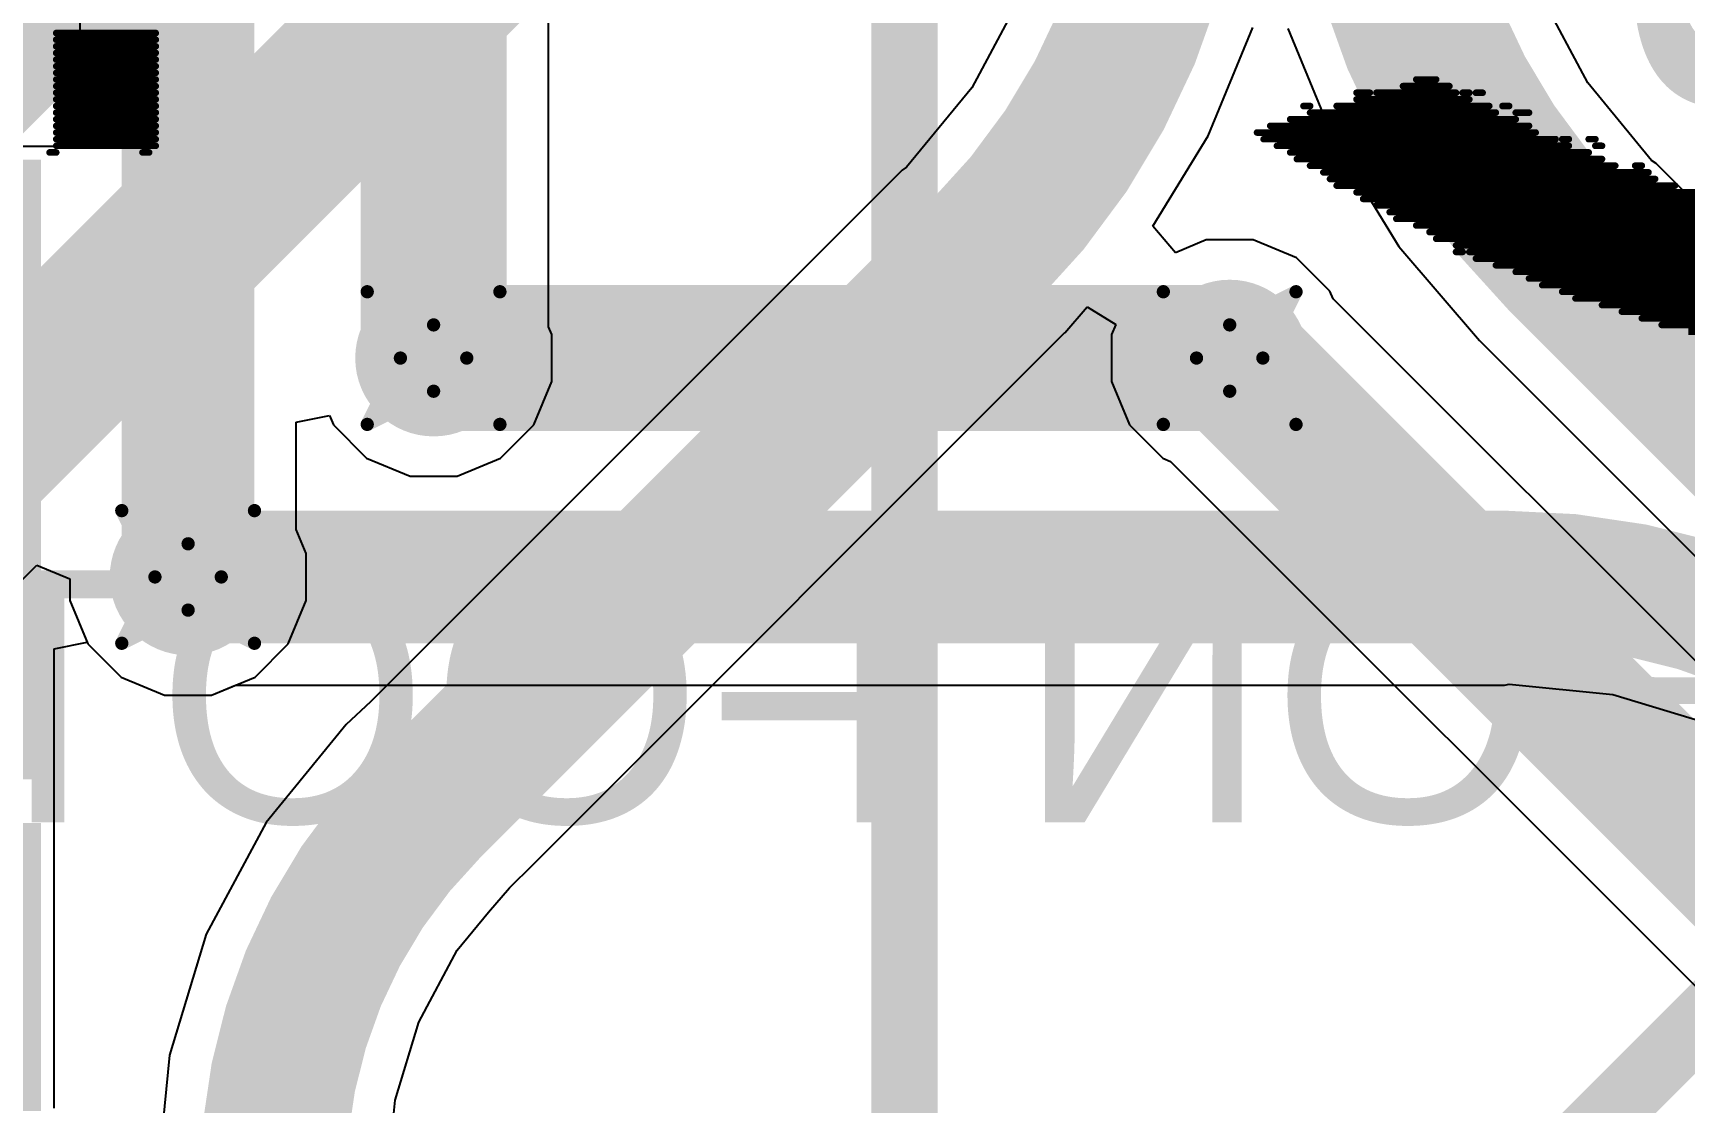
# Model space of a CAD drawing. Header units: inches. Extents: x -0.9 to 13.3, y -2.2 to 2.7.
# Drawn here: x 0.9619 to 1.2109, y -0.6574 to -0.496 of the extents above; entities that cross this region are included whole.
import ezdxf

# ---------------------------------------------------------------- set-up
doc = ezdxf.new("R2010")
doc.units = ezdxf.units.IN
doc.header["$MEASUREMENT"] = 0
for name, color, linetype in [('Board Outline', 216, 'Continuous'), ('Bottom Layer', 5, 'Continuous'), ('Bottom Overlay', 54, 'Continuous'), ('Dimension', 6, 'Continuous'), ('Drill Drawing', 1, 'Continuous'), ('Top Layer', 1, 'Continuous'), ('Top Overlay', 2, 'Continuous'), ('Top Solder', 216, 'Continuous'), ('Via Holes', 16, 'Continuous')]:
    doc.layers.add(name, color=color, linetype=linetype)
doc.styles.add('Arial', font='', dxfattribs={"height": 0.2})
doc.styles.add('Arial_Bold', font='', dxfattribs={"height": 0.2})
doc.styles.get('Arial').set_extended_font_data('Arial')
doc.styles.get('Arial_Bold').set_extended_font_data('Arial', bold=True)

# ---------------------------------------------------------------- blocks, each defined once
blk = doc.blocks.new('38_SMD_M______16')
at = {"layer": 'Top Solder'}
for points in [[(0.10348, -0.38313), (0.10348, -0.31608), (0.14691, -0.31608), (0.14691, -0.38313)], [(0.15348, -0.38313), (0.15348, -0.31608), (0.19691, -0.31608), (0.19691, -0.38313)], [(0.20348, -0.38313), (0.20348, -0.31608), (0.24691, -0.31608), (0.24691, -0.38313)]]:
    blk.add_hatch(color=216, dxfattribs=at).paths.add_polyline_path(points)

msp = doc.modelspace()

# ---------------------------------------------------------------- hatches: boundary and pattern name
at = {"layer": 'Bottom Layer'}
h = msp.add_hatch(color=5, dxfattribs=at)
edge = h.paths.add_edge_path()
edge.add_arc((1.02228, -0.54505), 0.01181, 0, 360)
h = msp.add_hatch(color=5, dxfattribs=at)
edge = h.paths.add_edge_path()
edge.add_arc((1.14228, -0.54505), 0.01181, 0, 360)
h = msp.add_hatch(color=5, dxfattribs=at)
edge = h.paths.add_edge_path()
edge.add_arc((0.98528, -0.57805), 0.01181, 0, 360)
at = {"layer": 'Top Layer'}
h = msp.add_hatch(color=1, dxfattribs=at)
edge = h.paths.add_edge_path()
edge.add_arc((1.02228, -0.54505), 0.01181, 0, 360)
h = msp.add_hatch(color=1, dxfattribs=at)
edge = h.paths.add_edge_path()
edge.add_arc((1.14228, -0.54505), 0.01181, 0, 360)
h = msp.add_hatch(color=1, dxfattribs=at)
edge = h.paths.add_edge_path()
edge.add_arc((0.98528, -0.57805), 0.01181, 0, 360)
at = {"layer": 'Via Holes'}
h = msp.add_hatch(color=7, dxfattribs=at)
edge = h.paths.add_edge_path()
edge.add_arc((1.02228, -0.54505), 0.00591, 0, 360)
h = msp.add_hatch(color=7, dxfattribs=at)
edge = h.paths.add_edge_path()
edge.add_arc((1.14228, -0.54505), 0.00591, 0, 360)
h = msp.add_hatch(color=7, dxfattribs=at)
edge = h.paths.add_edge_path()
edge.add_arc((0.98528, -0.57805), 0.00591, 0, 360)

# ---------------------------------------------------------------- linework, layer by layer
at = {"layer": 'Board Outline'}
msp.add_lwpolyline([(1.99867, 0.21567, 0.01, 0.01, -1.122171), (-0.01159, -1.51329, 0.01, 0.01, 0)], format="xyseb", dxfattribs=at)
at = {"layer": 'Bottom Layer'}
for p, q in [((0.86997, -0.66878), (0.96247, -0.57628)), ((0.96247, -0.57628), (0.96747, -0.57835)), ((0.96747, -0.57835), (0.96747, -0.58159)), ((0.96747, -0.58159), (0.97018, -0.58814)), ((0.97018, -0.58814), (0.97519, -0.59315)), ((0.97519, -0.59315), (0.98174, -0.59586)), ((0.98882, -0.59586), (0.99244, -0.59436)), ((0.99244, -0.59436), (1.18368, -0.59436)), ((1.18368, -0.59436), (1.18441, -0.59421)), ((1.18441, -0.59421), (1.20005, -0.59575)), ((0.98174, -0.59586), (0.98882, -0.59586)), ((1.20005, -0.59575), (1.21579, -0.60053))]:
    msp.add_line(p, q, dxfattribs=at)
for points in [[(0.81257, -0.64843, 0.015, 0.015, 0), (1.19717, -0.26382, 0.015, 0.015, 0)], [(0.85663, -0.65544, 0.025, 0.025, 0), (1.23373, -0.27834, 0.025, 0.025, 0)], [(1.02228, -0.54505, 0.022, 0.022, 0), (1.14228, -0.54505, 0.022, 0.022, 0)], [(0.98528, -0.57805, 0.02, 0.02, 0), (1.18368, -0.57805, 0.02, 0.02, 0)], [(1.18368, -0.57805, 0.02, 0.02, -0.198912), (1.25439, -0.60734, 0.02, 0.02, 0)]]:
    msp.add_lwpolyline(points, format="xyseb", dxfattribs=at)
for points in [[(1.01678, -0.54505, 0.011, 0.011, 1), (1.02778, -0.54505, 0.011, 0.011, 1)], [(1.13678, -0.54505, 0.011, 0.011, 1), (1.14778, -0.54505, 0.011, 0.011, 1)], [(0.98028, -0.57805, 0.01, 0.01, 1), (0.99028, -0.57805, 0.01, 0.01, 1)], [(1.17868, -0.57805, 0.01, 0.01, 1), (1.18868, -0.57805, 0.01, 0.01, 1)], [(1.17868, -0.57805, 0.01, 0.01, 1), (1.18868, -0.57805, 0.01, 0.01, 1)]]:
    msp.add_lwpolyline(points, format="xyseb", close=True, dxfattribs=at)
at = {"layer": 'Bottom Overlay'}
for points in [[(0.9654, -0.49605, 0.001, 0.001, 0), (0.9804, -0.49605, 0.001, 0.001, 0)], [(0.9654, -0.49705, 0.001, 0.001, 0), (0.9804, -0.49705, 0.001, 0.001, 0)], [(0.9654, -0.49805, 0.001, 0.001, 0), (0.9804, -0.49805, 0.001, 0.001, 0)], [(0.9654, -0.49905, 0.001, 0.001, 0), (0.9804, -0.49905, 0.001, 0.001, 0)], [(0.9654, -0.50005, 0.001, 0.001, 0), (0.9804, -0.50005, 0.001, 0.001, 0)], [(0.9654, -0.50105, 0.001, 0.001, 0), (0.9804, -0.50105, 0.001, 0.001, 0)], [(0.9654, -0.50205, 0.001, 0.001, 0), (0.9804, -0.50205, 0.001, 0.001, 0)], [(0.9654, -0.50305, 0.001, 0.001, 0), (0.9804, -0.50305, 0.001, 0.001, 0)], [(1.1704, -0.50305, 0.001, 0.001, 0), (1.1734, -0.50305, 0.001, 0.001, 0)], [(0.9654, -0.50405, 0.001, 0.001, 0), (0.9804, -0.50405, 0.001, 0.001, 0)], [(0.9654, -0.50505, 0.001, 0.001, 0), (0.9804, -0.50505, 0.001, 0.001, 0)], [(1.1614, -0.50505, 0.001, 0.001, 0), (1.1634, -0.50505, 0.001, 0.001, 0)], [(1.1644, -0.50505, 0.001, 0.001, 0), (1.1764, -0.50505, 0.001, 0.001, 0)], [(1.1684, -0.50405, 0.001, 0.001, 0), (1.1754, -0.50405, 0.001, 0.001, 0)], [(1.1774, -0.50505, 0.001, 0.001, 0), (1.1784, -0.50505, 0.001, 0.001, 0)], [(1.1794, -0.50505, 0.001, 0.001, 0), (1.1804, -0.50505, 0.001, 0.001, 0)], [(0.9654, -0.50605, 0.001, 0.001, 0), (0.9804, -0.50605, 0.001, 0.001, 0)], [(0.9654, -0.50705, 0.001, 0.001, 0), (0.9804, -0.50705, 0.001, 0.001, 0)], [(0.9654, -0.50805, 0.001, 0.001, 0), (0.9804, -0.50805, 0.001, 0.001, 0)], [(1.1534, -0.50705, 0.001, 0.001, 0), (1.1544, -0.50705, 0.001, 0.001, 0)], [(1.1544, -0.50805, 0.001, 0.001, 0), (1.1824, -0.50805, 0.001, 0.001, 0)], [(1.1584, -0.50705, 0.001, 0.001, 0), (1.1814, -0.50705, 0.001, 0.001, 0)], [(1.1614, -0.50605, 0.001, 0.001, 0), (1.1784, -0.50605, 0.001, 0.001, 0)], [(1.1834, -0.50705, 0.001, 0.001, 0), (1.1844, -0.50705, 0.001, 0.001, 0)], [(1.1854, -0.50805, 0.001, 0.001, 0), (1.1874, -0.50805, 0.001, 0.001, 0)], [(0.9654, -0.50905, 0.001, 0.001, 0), (0.9804, -0.50905, 0.001, 0.001, 0)], [(0.9654, -0.51005, 0.001, 0.001, 0), (0.9804, -0.51005, 0.001, 0.001, 0)], [(1.1484, -0.51005, 0.001, 0.001, 0), (1.1874, -0.51005, 0.001, 0.001, 0)], [(1.1514, -0.50905, 0.001, 0.001, 0), (1.1854, -0.50905, 0.001, 0.001, 0)], [(0.9654, -0.51105, 0.001, 0.001, 0), (0.9804, -0.51105, 0.001, 0.001, 0)], [(0.9654, -0.51205, 0.001, 0.001, 0), (0.9804, -0.51205, 0.001, 0.001, 0)], [(0.9654, -0.51305, 0.001, 0.001, 0), (0.9804, -0.51305, 0.001, 0.001, 0)], [(1.1464, -0.51105, 0.001, 0.001, 0), (1.1884, -0.51105, 0.001, 0.001, 0)], [(1.1474, -0.51205, 0.001, 0.001, 0), (1.1914, -0.51205, 0.001, 0.001, 0)], [(1.1494, -0.51305, 0.001, 0.001, 0), (1.1934, -0.51305, 0.001, 0.001, 0)], [(1.1924, -0.51205, 0.001, 0.001, 0), (1.1934, -0.51205, 0.001, 0.001, 0)], [(1.1964, -0.51205, 0.001, 0.001, 0), (1.1974, -0.51205, 0.001, 0.001, 0)], [(1.1974, -0.51305, 0.001, 0.001, 0), (1.1984, -0.51305, 0.001, 0.001, 0)], [(0.9644, -0.51405, 0.001, 0.001, 0), (0.9654, -0.51405, 0.001, 0.001, 0)], [(0.9784, -0.51405, 0.001, 0.001, 0), (0.9794, -0.51405, 0.001, 0.001, 0)], [(1.1514, -0.51405, 0.001, 0.001, 0), (1.1964, -0.51405, 0.001, 0.001, 0)], [(1.1524, -0.51505, 0.001, 0.001, 0), (1.1984, -0.51505, 0.001, 0.001, 0)], [(1.1544, -0.51605, 0.001, 0.001, 0), (1.2004, -0.51605, 0.001, 0.001, 0)], [(1.1564, -0.51705, 0.001, 0.001, 0), (1.2054, -0.51705, 0.001, 0.001, 0)], [(1.1574, -0.51805, 0.001, 0.001, 0), (1.2064, -0.51805, 0.001, 0.001, 0)], [(1.2034, -0.51605, 0.001, 0.001, 0), (1.2044, -0.51605, 0.001, 0.001, 0)], [(1.1584, -0.51905, 0.001, 0.001, 0), (1.2094, -0.51905, 0.001, 0.001, 0)], [(1.1614, -0.52005, 0.001, 0.001, 0), (1.2134, -0.52005, 0.001, 0.001, 0)], [(1.1624, -0.52105, 0.001, 0.001, 0), (1.2174, -0.52105, 0.001, 0.001, 0)], [(1.1644, -0.52205, 0.001, 0.001, 0), (1.2204, -0.52205, 0.001, 0.001, 0)], [(1.1664, -0.52305, 0.001, 0.001, 0), (1.2244, -0.52305, 0.001, 0.001, 0)], [(1.1674, -0.52405, 0.001, 0.001, 0), (1.2284, -0.52405, 0.001, 0.001, 0)], [(1.1704, -0.52505, 0.001, 0.001, 0), (1.2354, -0.52505, 0.001, 0.001, 0)], [(1.1724, -0.52605, 0.001, 0.001, 0), (1.2404, -0.52605, 0.001, 0.001, 0)], [(1.1734, -0.52705, 0.001, 0.001, 0), (1.2474, -0.52705, 0.001, 0.001, 0)], [(1.1764, -0.52805, 0.001, 0.001, 0), (1.2574, -0.52805, 0.001, 0.001, 0)], [(1.1764, -0.52905, 0.001, 0.001, 0), (1.1774, -0.52905, 0.001, 0.001, 0)], [(1.1784, -0.52905, 0.001, 0.001, 0), (1.3674, -0.52905, 0.001, 0.001, 0)], [(1.1794, -0.53005, 0.001, 0.001, 0), (1.3654, -0.53005, 0.001, 0.001, 0)], [(1.1824, -0.53105, 0.001, 0.001, 0), (1.3634, -0.53105, 0.001, 0.001, 0)], [(1.1854, -0.53205, 0.001, 0.001, 0), (1.3614, -0.53205, 0.001, 0.001, 0)], [(1.1874, -0.53305, 0.001, 0.001, 0), (1.3584, -0.53305, 0.001, 0.001, 0)], [(1.1894, -0.53405, 0.001, 0.001, 0), (1.3554, -0.53405, 0.001, 0.001, 0)], [(1.1924, -0.53505, 0.001, 0.001, 0), (1.3534, -0.53505, 0.001, 0.001, 0)], [(1.1944, -0.53605, 0.001, 0.001, 0), (1.3504, -0.53605, 0.001, 0.001, 0)], [(1.1984, -0.53705, 0.001, 0.001, 0), (1.3474, -0.53705, 0.001, 0.001, 0)], [(1.2014, -0.53805, 0.001, 0.001, 0), (1.3444, -0.53805, 0.001, 0.001, 0)], [(1.2044, -0.53905, 0.001, 0.001, 0), (1.3414, -0.53905, 0.001, 0.001, 0)], [(1.2074, -0.54005, 0.001, 0.001, 0), (1.3384, -0.54005, 0.001, 0.001, 0)], [(1.2114, -0.54105, 0.001, 0.001, 0), (1.3344, -0.54105, 0.001, 0.001, 0)]]:
    msp.add_lwpolyline(points, format="xyseb", dxfattribs=at)
for points in [[(0.96515, -0.49605, 0.0005, 0.0005, 1), (0.96565, -0.49605, 0.0005, 0.0005, 1)], [(0.96515, -0.49705, 0.0005, 0.0005, 1), (0.96565, -0.49705, 0.0005, 0.0005, 1)], [(0.96515, -0.49805, 0.0005, 0.0005, 1), (0.96565, -0.49805, 0.0005, 0.0005, 1)], [(0.98015, -0.49605, 0.0005, 0.0005, 1), (0.98065, -0.49605, 0.0005, 0.0005, 1)], [(0.98015, -0.49705, 0.0005, 0.0005, 1), (0.98065, -0.49705, 0.0005, 0.0005, 1)], [(0.98015, -0.49805, 0.0005, 0.0005, 1), (0.98065, -0.49805, 0.0005, 0.0005, 1)], [(0.96515, -0.49905, 0.0005, 0.0005, 1), (0.96565, -0.49905, 0.0005, 0.0005, 1)], [(0.96515, -0.50005, 0.0005, 0.0005, 1), (0.96565, -0.50005, 0.0005, 0.0005, 1)], [(0.98015, -0.49905, 0.0005, 0.0005, 1), (0.98065, -0.49905, 0.0005, 0.0005, 1)], [(0.98015, -0.50005, 0.0005, 0.0005, 1), (0.98065, -0.50005, 0.0005, 0.0005, 1)], [(0.96515, -0.50105, 0.0005, 0.0005, 1), (0.96565, -0.50105, 0.0005, 0.0005, 1)], [(0.96515, -0.50205, 0.0005, 0.0005, 1), (0.96565, -0.50205, 0.0005, 0.0005, 1)], [(0.96515, -0.50305, 0.0005, 0.0005, 1), (0.96565, -0.50305, 0.0005, 0.0005, 1)], [(0.98015, -0.50105, 0.0005, 0.0005, 1), (0.98065, -0.50105, 0.0005, 0.0005, 1)], [(0.98015, -0.50205, 0.0005, 0.0005, 1), (0.98065, -0.50205, 0.0005, 0.0005, 1)], [(0.98015, -0.50305, 0.0005, 0.0005, 1), (0.98065, -0.50305, 0.0005, 0.0005, 1)], [(1.17015, -0.50305, 0.0005, 0.0005, 1), (1.17065, -0.50305, 0.0005, 0.0005, 1)], [(1.17315, -0.50305, 0.0005, 0.0005, 1), (1.17365, -0.50305, 0.0005, 0.0005, 1)], [(0.96515, -0.50405, 0.0005, 0.0005, 1), (0.96565, -0.50405, 0.0005, 0.0005, 1)], [(0.96515, -0.50505, 0.0005, 0.0005, 1), (0.96565, -0.50505, 0.0005, 0.0005, 1)], [(0.98015, -0.50405, 0.0005, 0.0005, 1), (0.98065, -0.50405, 0.0005, 0.0005, 1)], [(0.98015, -0.50505, 0.0005, 0.0005, 1), (0.98065, -0.50505, 0.0005, 0.0005, 1)], [(1.16115, -0.50505, 0.0005, 0.0005, 1), (1.16165, -0.50505, 0.0005, 0.0005, 1)], [(1.16315, -0.50505, 0.0005, 0.0005, 1), (1.16365, -0.50505, 0.0005, 0.0005, 1)], [(1.16415, -0.50505, 0.0005, 0.0005, 1), (1.16465, -0.50505, 0.0005, 0.0005, 1)], [(1.16815, -0.50405, 0.0005, 0.0005, 1), (1.16865, -0.50405, 0.0005, 0.0005, 1)], [(1.17515, -0.50405, 0.0005, 0.0005, 1), (1.17565, -0.50405, 0.0005, 0.0005, 1)], [(1.17615, -0.50505, 0.0005, 0.0005, 1), (1.17665, -0.50505, 0.0005, 0.0005, 1)], [(1.17715, -0.50505, 0.0005, 0.0005, 1), (1.17765, -0.50505, 0.0005, 0.0005, 1)], [(1.17815, -0.50505, 0.0005, 0.0005, 1), (1.17865, -0.50505, 0.0005, 0.0005, 1)], [(1.17915, -0.50505, 0.0005, 0.0005, 1), (1.17965, -0.50505, 0.0005, 0.0005, 1)], [(1.18015, -0.50505, 0.0005, 0.0005, 1), (1.18065, -0.50505, 0.0005, 0.0005, 1)], [(0.96515, -0.50605, 0.0005, 0.0005, 1), (0.96565, -0.50605, 0.0005, 0.0005, 1)], [(0.96515, -0.50705, 0.0005, 0.0005, 1), (0.96565, -0.50705, 0.0005, 0.0005, 1)], [(0.96515, -0.50805, 0.0005, 0.0005, 1), (0.96565, -0.50805, 0.0005, 0.0005, 1)], [(0.98015, -0.50605, 0.0005, 0.0005, 1), (0.98065, -0.50605, 0.0005, 0.0005, 1)], [(0.98015, -0.50705, 0.0005, 0.0005, 1), (0.98065, -0.50705, 0.0005, 0.0005, 1)], [(0.98015, -0.50805, 0.0005, 0.0005, 1), (0.98065, -0.50805, 0.0005, 0.0005, 1)], [(1.15315, -0.50705, 0.0005, 0.0005, 1), (1.15365, -0.50705, 0.0005, 0.0005, 1)], [(1.15415, -0.50705, 0.0005, 0.0005, 1), (1.15465, -0.50705, 0.0005, 0.0005, 1)], [(1.15415, -0.50805, 0.0005, 0.0005, 1), (1.15465, -0.50805, 0.0005, 0.0005, 1)], [(1.15815, -0.50705, 0.0005, 0.0005, 1), (1.15865, -0.50705, 0.0005, 0.0005, 1)], [(1.16115, -0.50605, 0.0005, 0.0005, 1), (1.16165, -0.50605, 0.0005, 0.0005, 1)], [(1.17815, -0.50605, 0.0005, 0.0005, 1), (1.17865, -0.50605, 0.0005, 0.0005, 1)], [(1.18115, -0.50705, 0.0005, 0.0005, 1), (1.18165, -0.50705, 0.0005, 0.0005, 1)], [(1.18215, -0.50805, 0.0005, 0.0005, 1), (1.18265, -0.50805, 0.0005, 0.0005, 1)], [(1.18315, -0.50705, 0.0005, 0.0005, 1), (1.18365, -0.50705, 0.0005, 0.0005, 1)], [(1.18415, -0.50705, 0.0005, 0.0005, 1), (1.18465, -0.50705, 0.0005, 0.0005, 1)], [(1.18515, -0.50805, 0.0005, 0.0005, 1), (1.18565, -0.50805, 0.0005, 0.0005, 1)], [(1.18715, -0.50805, 0.0005, 0.0005, 1), (1.18765, -0.50805, 0.0005, 0.0005, 1)], [(0.96515, -0.50905, 0.0005, 0.0005, 1), (0.96565, -0.50905, 0.0005, 0.0005, 1)], [(0.96515, -0.51005, 0.0005, 0.0005, 1), (0.96565, -0.51005, 0.0005, 0.0005, 1)], [(0.98015, -0.50905, 0.0005, 0.0005, 1), (0.98065, -0.50905, 0.0005, 0.0005, 1)], [(0.98015, -0.51005, 0.0005, 0.0005, 1), (0.98065, -0.51005, 0.0005, 0.0005, 1)], [(1.14815, -0.51005, 0.0005, 0.0005, 1), (1.14865, -0.51005, 0.0005, 0.0005, 1)], [(1.15115, -0.50905, 0.0005, 0.0005, 1), (1.15165, -0.50905, 0.0005, 0.0005, 1)], [(1.18515, -0.50905, 0.0005, 0.0005, 1), (1.18565, -0.50905, 0.0005, 0.0005, 1)], [(1.18715, -0.51005, 0.0005, 0.0005, 1), (1.18765, -0.51005, 0.0005, 0.0005, 1)], [(0.96515, -0.51105, 0.0005, 0.0005, 1), (0.96565, -0.51105, 0.0005, 0.0005, 1)], [(0.96515, -0.51205, 0.0005, 0.0005, 1), (0.96565, -0.51205, 0.0005, 0.0005, 1)], [(0.96515, -0.51305, 0.0005, 0.0005, 1), (0.96565, -0.51305, 0.0005, 0.0005, 1)], [(0.98015, -0.51105, 0.0005, 0.0005, 1), (0.98065, -0.51105, 0.0005, 0.0005, 1)], [(0.98015, -0.51205, 0.0005, 0.0005, 1), (0.98065, -0.51205, 0.0005, 0.0005, 1)], [(0.98015, -0.51305, 0.0005, 0.0005, 1), (0.98065, -0.51305, 0.0005, 0.0005, 1)], [(1.14615, -0.51105, 0.0005, 0.0005, 1), (1.14665, -0.51105, 0.0005, 0.0005, 1)], [(1.14715, -0.51205, 0.0005, 0.0005, 1), (1.14765, -0.51205, 0.0005, 0.0005, 1)], [(1.14915, -0.51305, 0.0005, 0.0005, 1), (1.14965, -0.51305, 0.0005, 0.0005, 1)], [(1.18815, -0.51105, 0.0005, 0.0005, 1), (1.18865, -0.51105, 0.0005, 0.0005, 1)], [(1.19115, -0.51205, 0.0005, 0.0005, 1), (1.19165, -0.51205, 0.0005, 0.0005, 1)], [(1.19215, -0.51205, 0.0005, 0.0005, 1), (1.19265, -0.51205, 0.0005, 0.0005, 1)], [(1.19315, -0.51205, 0.0005, 0.0005, 1), (1.19365, -0.51205, 0.0005, 0.0005, 1)], [(1.19315, -0.51305, 0.0005, 0.0005, 1), (1.19365, -0.51305, 0.0005, 0.0005, 1)], [(1.19615, -0.51205, 0.0005, 0.0005, 1), (1.19665, -0.51205, 0.0005, 0.0005, 1)], [(1.19715, -0.51205, 0.0005, 0.0005, 1), (1.19765, -0.51205, 0.0005, 0.0005, 1)], [(1.19715, -0.51305, 0.0005, 0.0005, 1), (1.19765, -0.51305, 0.0005, 0.0005, 1)], [(1.19815, -0.51305, 0.0005, 0.0005, 1), (1.19865, -0.51305, 0.0005, 0.0005, 1)], [(0.96415, -0.51405, 0.0005, 0.0005, 1), (0.96465, -0.51405, 0.0005, 0.0005, 1)], [(0.96515, -0.51405, 0.0005, 0.0005, 1), (0.96565, -0.51405, 0.0005, 0.0005, 1)], [(0.97815, -0.51405, 0.0005, 0.0005, 1), (0.97865, -0.51405, 0.0005, 0.0005, 1)], [(0.97915, -0.51405, 0.0005, 0.0005, 1), (0.97965, -0.51405, 0.0005, 0.0005, 1)], [(1.15115, -0.51405, 0.0005, 0.0005, 1), (1.15165, -0.51405, 0.0005, 0.0005, 1)], [(1.15215, -0.51505, 0.0005, 0.0005, 1), (1.15265, -0.51505, 0.0005, 0.0005, 1)], [(1.19615, -0.51405, 0.0005, 0.0005, 1), (1.19665, -0.51405, 0.0005, 0.0005, 1)], [(1.19815, -0.51505, 0.0005, 0.0005, 1), (1.19865, -0.51505, 0.0005, 0.0005, 1)], [(1.15415, -0.51605, 0.0005, 0.0005, 1), (1.15465, -0.51605, 0.0005, 0.0005, 1)], [(1.15615, -0.51705, 0.0005, 0.0005, 1), (1.15665, -0.51705, 0.0005, 0.0005, 1)], [(1.15715, -0.51805, 0.0005, 0.0005, 1), (1.15765, -0.51805, 0.0005, 0.0005, 1)], [(1.20015, -0.51605, 0.0005, 0.0005, 1), (1.20065, -0.51605, 0.0005, 0.0005, 1)], [(1.20315, -0.51605, 0.0005, 0.0005, 1), (1.20365, -0.51605, 0.0005, 0.0005, 1)], [(1.20415, -0.51605, 0.0005, 0.0005, 1), (1.20465, -0.51605, 0.0005, 0.0005, 1)], [(1.20515, -0.51705, 0.0005, 0.0005, 1), (1.20565, -0.51705, 0.0005, 0.0005, 1)], [(1.20615, -0.51805, 0.0005, 0.0005, 1), (1.20665, -0.51805, 0.0005, 0.0005, 1)], [(1.15815, -0.51905, 0.0005, 0.0005, 1), (1.15865, -0.51905, 0.0005, 0.0005, 1)], [(1.16115, -0.52005, 0.0005, 0.0005, 1), (1.16165, -0.52005, 0.0005, 0.0005, 1)], [(1.20915, -0.51905, 0.0005, 0.0005, 1), (1.20965, -0.51905, 0.0005, 0.0005, 1)], [(1.16215, -0.52105, 0.0005, 0.0005, 1), (1.16265, -0.52105, 0.0005, 0.0005, 1)], [(1.16415, -0.52205, 0.0005, 0.0005, 1), (1.16465, -0.52205, 0.0005, 0.0005, 1)], [(1.16615, -0.52305, 0.0005, 0.0005, 1), (1.16665, -0.52305, 0.0005, 0.0005, 1)], [(1.16715, -0.52405, 0.0005, 0.0005, 1), (1.16765, -0.52405, 0.0005, 0.0005, 1)], [(1.17015, -0.52505, 0.0005, 0.0005, 1), (1.17065, -0.52505, 0.0005, 0.0005, 1)], [(1.17215, -0.52605, 0.0005, 0.0005, 1), (1.17265, -0.52605, 0.0005, 0.0005, 1)], [(1.17315, -0.52705, 0.0005, 0.0005, 1), (1.17365, -0.52705, 0.0005, 0.0005, 1)], [(1.17615, -0.52805, 0.0005, 0.0005, 1), (1.17665, -0.52805, 0.0005, 0.0005, 1)], [(1.17615, -0.52905, 0.0005, 0.0005, 1), (1.17665, -0.52905, 0.0005, 0.0005, 1)], [(1.17715, -0.52905, 0.0005, 0.0005, 1), (1.17765, -0.52905, 0.0005, 0.0005, 1)], [(1.17815, -0.52905, 0.0005, 0.0005, 1), (1.17865, -0.52905, 0.0005, 0.0005, 1)], [(1.17915, -0.53005, 0.0005, 0.0005, 1), (1.17965, -0.53005, 0.0005, 0.0005, 1)], [(1.18215, -0.53105, 0.0005, 0.0005, 1), (1.18265, -0.53105, 0.0005, 0.0005, 1)], [(1.18515, -0.53205, 0.0005, 0.0005, 1), (1.18565, -0.53205, 0.0005, 0.0005, 1)], [(1.18715, -0.53305, 0.0005, 0.0005, 1), (1.18765, -0.53305, 0.0005, 0.0005, 1)], [(1.18915, -0.53405, 0.0005, 0.0005, 1), (1.18965, -0.53405, 0.0005, 0.0005, 1)], [(1.19215, -0.53505, 0.0005, 0.0005, 1), (1.19265, -0.53505, 0.0005, 0.0005, 1)], [(1.19415, -0.53605, 0.0005, 0.0005, 1), (1.19465, -0.53605, 0.0005, 0.0005, 1)], [(1.19815, -0.53705, 0.0005, 0.0005, 1), (1.19865, -0.53705, 0.0005, 0.0005, 1)], [(1.20115, -0.53805, 0.0005, 0.0005, 1), (1.20165, -0.53805, 0.0005, 0.0005, 1)], [(1.20415, -0.53905, 0.0005, 0.0005, 1), (1.20465, -0.53905, 0.0005, 0.0005, 1)], [(1.20715, -0.54005, 0.0005, 0.0005, 1), (1.20765, -0.54005, 0.0005, 0.0005, 1)]]:
    msp.add_lwpolyline(points, format="xyseb", close=True, dxfattribs=at)
at = {"layer": 'Dimension'}
for points in [[(1.09328, -2.09985, 0.01, 0.01, 0), (1.09328, 0.56948, 0.01, 0.01, 0)], [(0.04081, 0.0156, 0.01, 0.01, -3.064051), (0.02964, -1.5299, 0.01, 0.01, 0)], [(1.09328, -0.76505, 0.01, 0.01, 0), (2.17428, 0.31595, 0.01, 0.01, 0)]]:
    msp.add_lwpolyline(points, format="xyseb", dxfattribs=at)
at = {"layer": 'Drill Drawing'}
for points in [[(1.01228, -0.53505, 0.002, 0.002, 0), (1.02228, -0.54005, 0.002, 0.002, 0)], [(1.01228, -0.53505, 0.002, 0.002, 0), (1.01728, -0.54505, 0.002, 0.002, 0)], [(1.02228, -0.54005, 0.002, 0.002, 0), (1.03228, -0.53505, 0.002, 0.002, 0)], [(1.02728, -0.54505, 0.002, 0.002, 0), (1.03228, -0.53505, 0.002, 0.002, 0)], [(1.13228, -0.53505, 0.002, 0.002, 0), (1.14228, -0.54005, 0.002, 0.002, 0)], [(1.13228, -0.53505, 0.002, 0.002, 0), (1.13728, -0.54505, 0.002, 0.002, 0)], [(1.14228, -0.54005, 0.002, 0.002, 0), (1.15228, -0.53505, 0.002, 0.002, 0)], [(1.14728, -0.54505, 0.002, 0.002, 0), (1.15228, -0.53505, 0.002, 0.002, 0)], [(1.01228, -0.55505, 0.002, 0.002, 0), (1.01728, -0.54505, 0.002, 0.002, 0)], [(1.02728, -0.54505, 0.002, 0.002, 0), (1.03228, -0.55505, 0.002, 0.002, 0)], [(1.13228, -0.55505, 0.002, 0.002, 0), (1.13728, -0.54505, 0.002, 0.002, 0)], [(1.14728, -0.54505, 0.002, 0.002, 0), (1.15228, -0.55505, 0.002, 0.002, 0)], [(1.01228, -0.55505, 0.002, 0.002, 0), (1.02228, -0.55005, 0.002, 0.002, 0)], [(1.02228, -0.55005, 0.002, 0.002, 0), (1.03228, -0.55505, 0.002, 0.002, 0)], [(1.13228, -0.55505, 0.002, 0.002, 0), (1.14228, -0.55005, 0.002, 0.002, 0)], [(1.14228, -0.55005, 0.002, 0.002, 0), (1.15228, -0.55505, 0.002, 0.002, 0)], [(0.97528, -0.56805, 0.002, 0.002, 0), (0.98528, -0.57305, 0.002, 0.002, 0)], [(0.97528, -0.56805, 0.002, 0.002, 0), (0.98028, -0.57805, 0.002, 0.002, 0)], [(0.98528, -0.57305, 0.002, 0.002, 0), (0.99528, -0.56805, 0.002, 0.002, 0)], [(0.99028, -0.57805, 0.002, 0.002, 0), (0.99528, -0.56805, 0.002, 0.002, 0)], [(0.97528, -0.58805, 0.002, 0.002, 0), (0.98028, -0.57805, 0.002, 0.002, 0)], [(0.99028, -0.57805, 0.002, 0.002, 0), (0.99528, -0.58805, 0.002, 0.002, 0)], [(0.97528, -0.58805, 0.002, 0.002, 0), (0.98528, -0.58305, 0.002, 0.002, 0)], [(0.98528, -0.58305, 0.002, 0.002, 0), (0.99528, -0.58805, 0.002, 0.002, 0)]]:
    msp.add_lwpolyline(points, format="xyseb", dxfattribs=at)
for points in [[(1.01178, -0.53505, 0.001, 0.001, 1), (1.01278, -0.53505, 0.001, 0.001, 1)], [(1.01178, -0.53505, 0.001, 0.001, 1), (1.01278, -0.53505, 0.001, 0.001, 1)], [(1.03178, -0.53505, 0.001, 0.001, 1), (1.03278, -0.53505, 0.001, 0.001, 1)], [(1.03178, -0.53505, 0.001, 0.001, 1), (1.03278, -0.53505, 0.001, 0.001, 1)], [(1.13178, -0.53505, 0.001, 0.001, 1), (1.13278, -0.53505, 0.001, 0.001, 1)], [(1.13178, -0.53505, 0.001, 0.001, 1), (1.13278, -0.53505, 0.001, 0.001, 1)], [(1.15178, -0.53505, 0.001, 0.001, 1), (1.15278, -0.53505, 0.001, 0.001, 1)], [(1.15178, -0.53505, 0.001, 0.001, 1), (1.15278, -0.53505, 0.001, 0.001, 1)], [(1.02178, -0.54005, 0.001, 0.001, 1), (1.02278, -0.54005, 0.001, 0.001, 1)], [(1.02178, -0.54005, 0.001, 0.001, 1), (1.02278, -0.54005, 0.001, 0.001, 1)], [(1.14178, -0.54005, 0.001, 0.001, 1), (1.14278, -0.54005, 0.001, 0.001, 1)], [(1.14178, -0.54005, 0.001, 0.001, 1), (1.14278, -0.54005, 0.001, 0.001, 1)], [(1.01678, -0.54505, 0.001, 0.001, 1), (1.01778, -0.54505, 0.001, 0.001, 1)], [(1.01678, -0.54505, 0.001, 0.001, 1), (1.01778, -0.54505, 0.001, 0.001, 1)], [(1.02678, -0.54505, 0.001, 0.001, 1), (1.02778, -0.54505, 0.001, 0.001, 1)], [(1.02678, -0.54505, 0.001, 0.001, 1), (1.02778, -0.54505, 0.001, 0.001, 1)], [(1.13678, -0.54505, 0.001, 0.001, 1), (1.13778, -0.54505, 0.001, 0.001, 1)], [(1.13678, -0.54505, 0.001, 0.001, 1), (1.13778, -0.54505, 0.001, 0.001, 1)], [(1.14678, -0.54505, 0.001, 0.001, 1), (1.14778, -0.54505, 0.001, 0.001, 1)], [(1.14678, -0.54505, 0.001, 0.001, 1), (1.14778, -0.54505, 0.001, 0.001, 1)], [(1.02178, -0.55005, 0.001, 0.001, 1), (1.02278, -0.55005, 0.001, 0.001, 1)], [(1.02178, -0.55005, 0.001, 0.001, 1), (1.02278, -0.55005, 0.001, 0.001, 1)], [(1.14178, -0.55005, 0.001, 0.001, 1), (1.14278, -0.55005, 0.001, 0.001, 1)], [(1.14178, -0.55005, 0.001, 0.001, 1), (1.14278, -0.55005, 0.001, 0.001, 1)], [(1.01178, -0.55505, 0.001, 0.001, 1), (1.01278, -0.55505, 0.001, 0.001, 1)], [(1.01178, -0.55505, 0.001, 0.001, 1), (1.01278, -0.55505, 0.001, 0.001, 1)], [(1.03178, -0.55505, 0.001, 0.001, 1), (1.03278, -0.55505, 0.001, 0.001, 1)], [(1.03178, -0.55505, 0.001, 0.001, 1), (1.03278, -0.55505, 0.001, 0.001, 1)], [(1.13178, -0.55505, 0.001, 0.001, 1), (1.13278, -0.55505, 0.001, 0.001, 1)], [(1.13178, -0.55505, 0.001, 0.001, 1), (1.13278, -0.55505, 0.001, 0.001, 1)], [(1.15178, -0.55505, 0.001, 0.001, 1), (1.15278, -0.55505, 0.001, 0.001, 1)], [(1.15178, -0.55505, 0.001, 0.001, 1), (1.15278, -0.55505, 0.001, 0.001, 1)], [(0.97478, -0.56805, 0.001, 0.001, 1), (0.97578, -0.56805, 0.001, 0.001, 1)], [(0.97478, -0.56805, 0.001, 0.001, 1), (0.97578, -0.56805, 0.001, 0.001, 1)], [(0.99478, -0.56805, 0.001, 0.001, 1), (0.99578, -0.56805, 0.001, 0.001, 1)], [(0.99478, -0.56805, 0.001, 0.001, 1), (0.99578, -0.56805, 0.001, 0.001, 1)], [(0.98478, -0.57305, 0.001, 0.001, 1), (0.98578, -0.57305, 0.001, 0.001, 1)], [(0.98478, -0.57305, 0.001, 0.001, 1), (0.98578, -0.57305, 0.001, 0.001, 1)], [(0.97978, -0.57805, 0.001, 0.001, 1), (0.98078, -0.57805, 0.001, 0.001, 1)], [(0.97978, -0.57805, 0.001, 0.001, 1), (0.98078, -0.57805, 0.001, 0.001, 1)], [(0.98978, -0.57805, 0.001, 0.001, 1), (0.99078, -0.57805, 0.001, 0.001, 1)], [(0.98978, -0.57805, 0.001, 0.001, 1), (0.99078, -0.57805, 0.001, 0.001, 1)], [(0.98478, -0.58305, 0.001, 0.001, 1), (0.98578, -0.58305, 0.001, 0.001, 1)], [(0.98478, -0.58305, 0.001, 0.001, 1), (0.98578, -0.58305, 0.001, 0.001, 1)], [(0.97478, -0.58805, 0.001, 0.001, 1), (0.97578, -0.58805, 0.001, 0.001, 1)], [(0.97478, -0.58805, 0.001, 0.001, 1), (0.97578, -0.58805, 0.001, 0.001, 1)], [(0.99478, -0.58805, 0.001, 0.001, 1), (0.99578, -0.58805, 0.001, 0.001, 1)], [(0.99478, -0.58805, 0.001, 0.001, 1), (0.99578, -0.58805, 0.001, 0.001, 1)]]:
    msp.add_lwpolyline(points, format="xyseb", close=True, dxfattribs=at)
at = {"layer": 'Top Layer'}
for p, q in [((1.03961, -0.54035), (1.03961, -0.30305)), ((0.96896, -0.47691), (0.96896, -0.51044)), ((1.11105, -0.48997), (1.10339, -0.50431)), ((1.19628, -0.50357), (1.18876, -0.4895)), ((1.13903, -0.51153), (1.14579, -0.4952)), ((1.15102, -0.49535), (1.15805, -0.51232)), ((1.10339, -0.50431), (1.09357, -0.51626)), ((1.20586, -0.51524), (1.19628, -0.50357)), ((0.96896, -0.51044), (0.96508, -0.51313)), ((1.13067, -0.52516), (1.13903, -0.51153)), ((1.15805, -0.51232), (1.16779, -0.52822)), ((0.96396, -0.51313), (0.89403, -0.51313)), ((0.96508, -0.51313), (0.96396, -0.51313)), ((1.20658, -0.51573), (1.20586, -0.51524)), ((1.09291, -0.5167), (1.01275, -0.59686)), ((1.09357, -0.51626), (1.09291, -0.5167)), ((1.47111, -0.78025), (1.20658, -0.51573)), ((1.13409, -0.52916), (1.13067, -0.52516)), ((1.13874, -0.52724), (1.13409, -0.52916)), ((1.14582, -0.52724), (1.13874, -0.52724)), ((1.15237, -0.52995), (1.14582, -0.52724)), ((1.15738, -0.53496), (1.15237, -0.52995)), ((1.16779, -0.52822), (1.17991, -0.54241)), ((1.15786, -0.53611), (1.15738, -0.53496)), ((1.11745, -0.54124), (1.12079, -0.53732)), ((1.12079, -0.53732), (1.1251, -0.53997)), ((1.32053, -0.69879), (1.15786, -0.53611)), ((1.1251, -0.53997), (1.12447, -0.5415)), ((1.03727, -0.62138), (1.11742, -0.54122)), ((1.04009, -0.5415), (1.03961, -0.54035)), ((1.04009, -0.54859), (1.04009, -0.5415)), ((1.11742, -0.54122), (1.11745, -0.54124)), ((1.12447, -0.5415), (1.12447, -0.54859)), ((1.17991, -0.54241), (1.17991, -0.5424)), ((1.17991, -0.5424), (1.44443, -0.80693)), ((1.03738, -0.55514), (1.04009, -0.54859)), ((1.12447, -0.54859), (1.12718, -0.55514)), ((1.00159, -0.55471), (1.00659, -0.55372)), ((1.00159, -0.57089), (1.00159, -0.55471)), ((1.00659, -0.55372), (1.00718, -0.55514)), ((1.00718, -0.55514), (1.01219, -0.56015)), ((1.03237, -0.56015), (1.03738, -0.55514)), ((1.12718, -0.55514), (1.13219, -0.56015)), ((1.01219, -0.56015), (1.01874, -0.56286)), ((1.02582, -0.56286), (1.03237, -0.56015)), ((1.13219, -0.56015), (1.13334, -0.56062)), ((1.13334, -0.56062), (1.29095, -0.71823)), ((1.01874, -0.56286), (1.02582, -0.56286)), ((1.00309, -0.5745), (1.00159, -0.57089)), ((1.00309, -0.58159), (1.00309, -0.5745)), ((1.00038, -0.58814), (1.00309, -0.58159)), ((0.96508, -0.5889), (0.97008, -0.5879)), ((0.96508, -0.60813), (0.96508, -0.5889)), ((0.97008, -0.5879), (0.97018, -0.58814)), ((0.97018, -0.58814), (0.97519, -0.59315)), ((0.99537, -0.59315), (1.00038, -0.58814)), ((0.97519, -0.59315), (0.98174, -0.59586)), ((0.98882, -0.59586), (0.99537, -0.59315)), ((0.98174, -0.59586), (0.98882, -0.59586)), ((1.01275, -0.59686), (1.00912, -0.6003)), ((1.00912, -0.6003), (0.99702, -0.61505)), ((1.00912, -0.6003), (1.00912, -0.6003)), ((0.96508, -0.61185), (0.96508, -0.60813)), ((0.96508, -0.61557), (0.96508, -0.61185)), ((0.96508, -0.65813), (0.96508, -0.61557)), ((0.99702, -0.61505), (0.98802, -0.63188)), ((1.03373, -0.62491), (1.03727, -0.62138)), ((1.03054, -0.62859), (1.03373, -0.62491)), ((1.02584, -0.63431), (1.03054, -0.62859)), ((0.98802, -0.63188), (0.98248, -0.65014)), ((1.02005, -0.64515), (1.02584, -0.63431)), ((1.01648, -0.65691), (1.02005, -0.64515)), ((0.98248, -0.65014), (0.98061, -0.66913)), ((1.01532, -0.66868), (1.01648, -0.65691))]:
    msp.add_line(p, q, dxfattribs=at)
for points in [[(1.02228, -0.54505, 0.022, 0.022, 0), (1.02228, -0.30305, 0.022, 0.022, 0)], [(1.13446, -0.45825, 0.022, 0.022, -0.198912), (1.10517, -0.52896, 0.022, 0.022, 0)], [(1.19325, -0.52907, 0.025, 0.025, -0.198912), (1.16396, -0.45836, 0.025, 0.025, 0)], [(0.98528, -0.57805, 0.02, 0.02, 0), (0.98528, -0.47691, 0.02, 0.02, 0)], [(1.19325, -0.52907, 0.025, 0.025, 0), (1.45777, -0.79359, 0.025, 0.025, 0)], [(1.02147, -0.61265, 0.022, 0.022, 0), (1.10517, -0.52896, 0.022, 0.022, 0)], [(1.14228, -0.54505, 0.022, 0.022, 0), (1.30828, -0.71105, 0.022, 0.022, 0)], [(0.99808, -0.66913, 0.022, 0.022, -0.198912), (1.02147, -0.61266, 0.022, 0.022, 0)]]:
    msp.add_lwpolyline(points, format="xyseb", dxfattribs=at)
for points in [[(1.187, -0.52907, 0.0125, 0.0125, 1), (1.1995, -0.52907, 0.0125, 0.0125, 1)], [(1.187, -0.52907, 0.0125, 0.0125, 1), (1.1995, -0.52907, 0.0125, 0.0125, 1)], [(1.09967, -0.52896, 0.011, 0.011, 1), (1.11067, -0.52896, 0.011, 0.011, 1)], [(1.09967, -0.52896, 0.011, 0.011, 1), (1.11067, -0.52896, 0.011, 0.011, 1)], [(1.01678, -0.54505, 0.011, 0.011, 1), (1.02778, -0.54505, 0.011, 0.011, 1)], [(1.13678, -0.54505, 0.011, 0.011, 1), (1.14778, -0.54505, 0.011, 0.011, 1)], [(0.98028, -0.57805, 0.01, 0.01, 1), (0.99028, -0.57805, 0.01, 0.01, 1)], [(1.01597, -0.61265, 0.011, 0.011, 1), (1.02697, -0.61265, 0.011, 0.011, 1)], [(1.01597, -0.61266, 0.011, 0.011, 1), (1.02697, -0.61266, 0.011, 0.011, 1)]]:
    msp.add_lwpolyline(points, format="xyseb", close=True, dxfattribs=at)

# ---------------------------------------------------------------- block references
at = {"rotation": 90}
msp.add_blockref('38_SMD_M______16', (0.57995, -0.76205), dxfattribs=at)

# ---------------------------------------------------------------- texts
at = {"layer": 'Bottom Overlay', "style": 'Arial', "text_generation_flag": 2}
msp.add_text('ZERO CARBON FOOTPRINT', height=0.038, rotation=360, dxfattribs=at).set_placement((1.4994, -0.61505))
at = {"layer": 'Top Overlay', "style": 'Arial_Bold'}
msp.add_text('SB13', height=0.05, rotation=90, dxfattribs=at).set_placement((1.25391, -0.51166))

doc.saveas('drawing.dxf')
